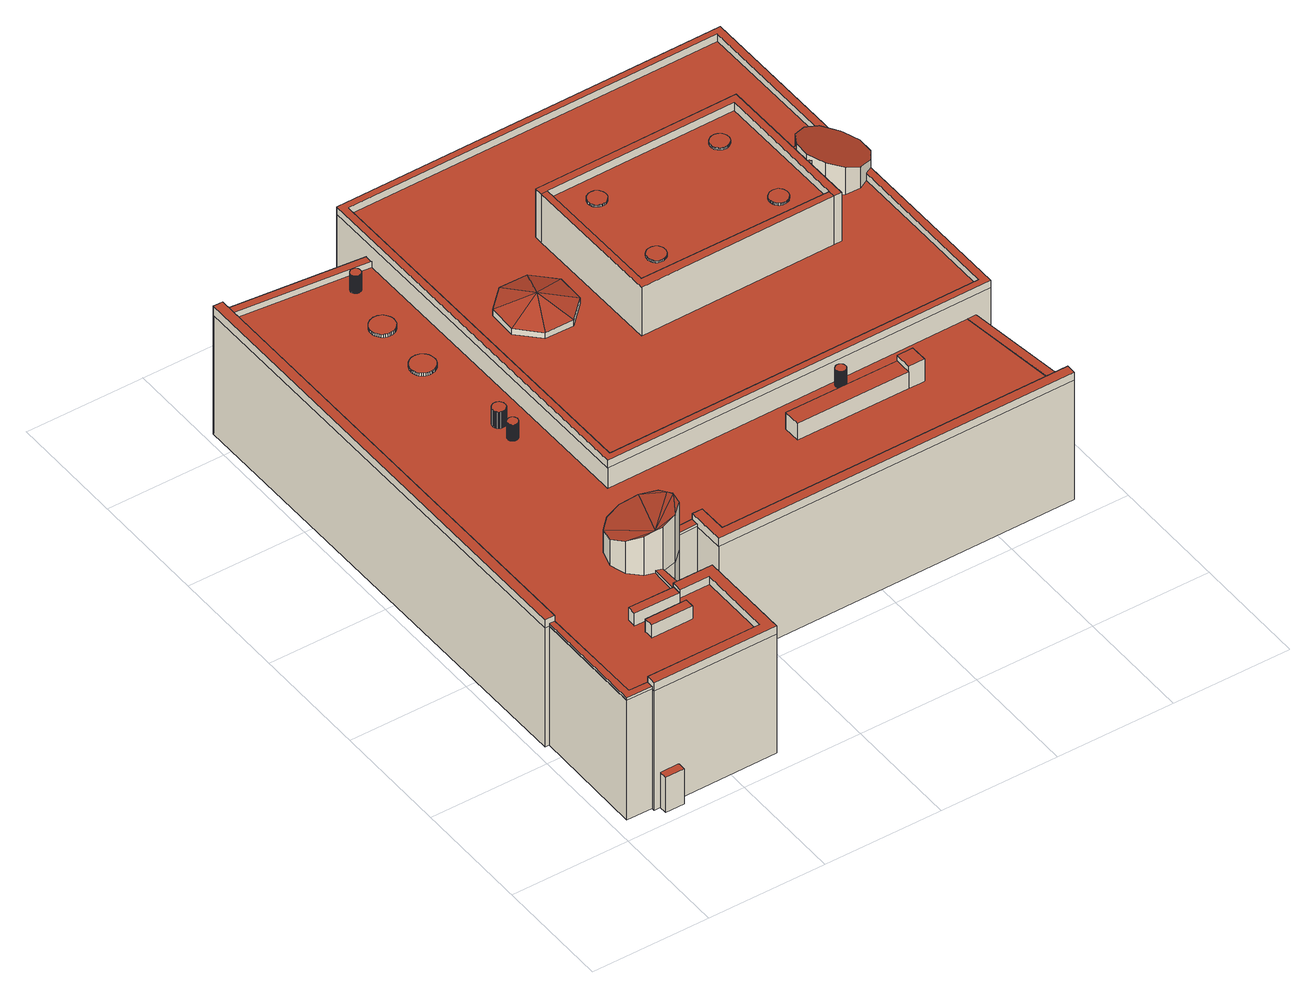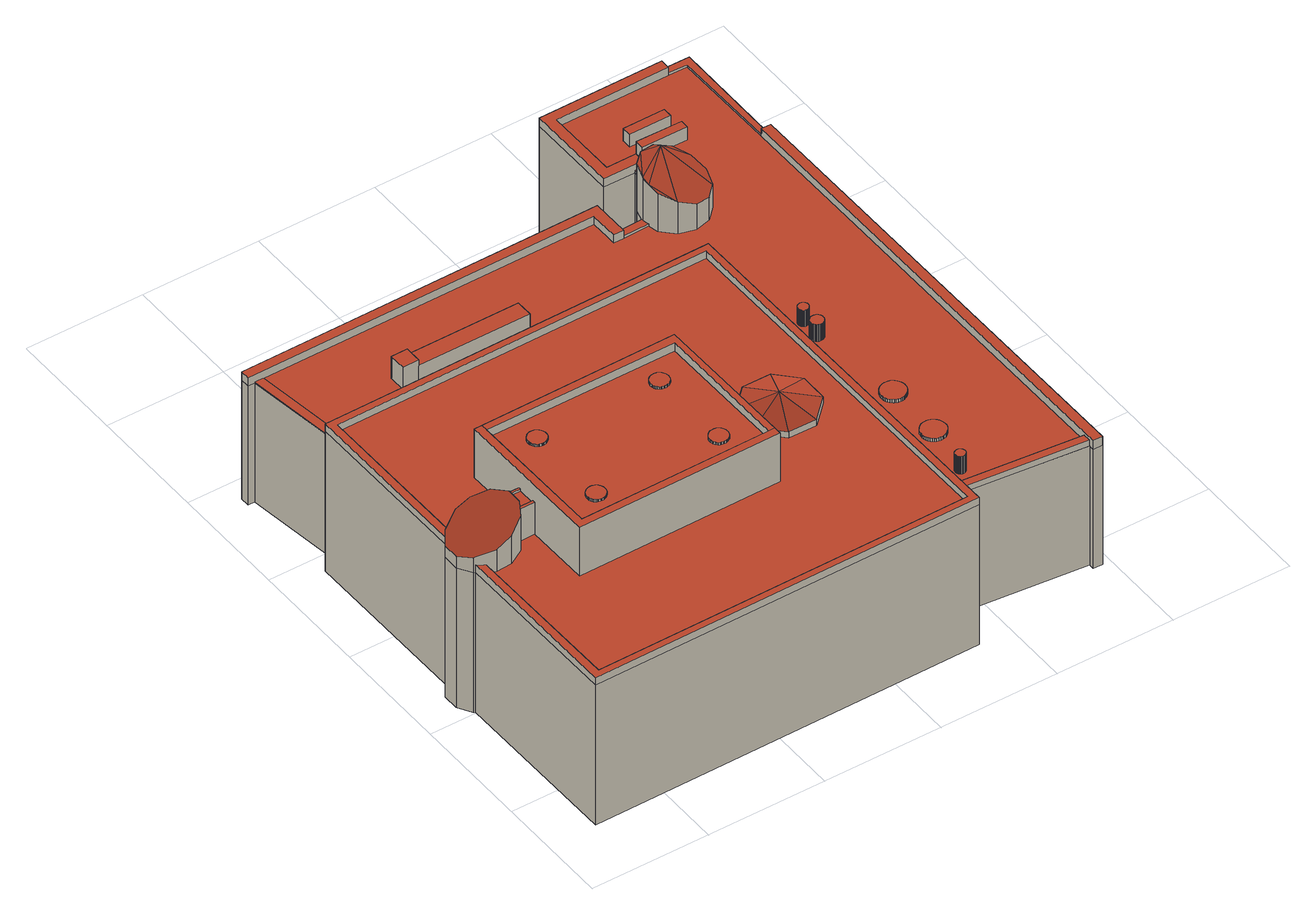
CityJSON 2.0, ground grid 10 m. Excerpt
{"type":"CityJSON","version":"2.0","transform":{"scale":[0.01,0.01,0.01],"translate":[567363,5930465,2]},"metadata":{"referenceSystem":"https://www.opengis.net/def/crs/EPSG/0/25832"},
"CityObjects":{
"building1":{"type":"Building","attributes":{"Grundfläche 2D":"2006.479936","Grundhöhe NN":"2.523"},"children":["building1-1","building1-2","building1-3","building1-4","building1-5","building1-6","building1-7","building1-8","building1-9","building1-10","building1-11","building1-12","building1-13","building1-14","building1-15","building1-16","building1-17","building1-18","building1-19","building1-20","building1-21"],"geometry":[{"type":"MultiSurface","lod":"3","boundaries":[[[0,1,2,3]],[[4,5,6,7,8,9]],[[10,11,12,13,14,15,16,17,18,19,20,21,22,23,24,25,26,27,28,29,30,31,32,33,34,35,36,37,38,39,40,41,42,43,44,45],[46,47,48,49]],[[50,51,52,53]],[[54,55,56,57,58,59,60,61]],[[62,63,64,65]],[[66,67,68,64,63]],[[63,62,69]],[[70,63,71]],[[72,63,70]],[[73,63,72]],[[66,63,73]],[[72,70,74]],[[73,72,75]],[[66,73,76]],[[77,78,79,80,81,82,83,84,85,86,87,88]],[[89,90,91,92,93,94,95,96,97,98]],[[96,99,90,89,100,97]],[[101,102,103,104,105,106,107,108,109,110,111,112,113,114,115,116]],[[117,113,112]],[[118,119,120,121],[122,123,124,125,126,127,128,129,130,131,132,133,134,135,136,137,138,139,140,141,142,143,144,145,146,147,148,149,150,151,152,153,154,155,156,157,158,159,160,161],[162,163,164,165,166,167,168,169,170,171,172,173,174,175,176,177,178,179,180,181,182,183,184,185,186,187,188,189,190,191,192,193,194,195,196,197,198,199,200,201],[202,203,204,205,206,207,208,209,210,211,212,213,214,215,216,217,218,219,220,221,222,223,224,225,226,227,228,229,230,231,232,233,234,235,236,237,238,239,240,241],[242,243,244,245,246,247,248,249,250,251,252,253,254,255,256,257,258,259,260,261,262,263,264,265,266,267,268,269,270,271,272,273,274,275,276,277,278,279,280,281]],[[282,283,284,285,286,287,288,289,290,291,292,293,294,295,296,297],[298,299,300,301,302,303,304,305],[306,307,308,309,310,311,312,313]],[[314,315,316]],[[314,317,315]],[[314,316,318]],[[314,318,319]],[[314,319,320]],[[314,320,321]],[[314,321,322]],[[314,322,317]],[[323,324,325,326]],[[327,328,1,0]],[[1,328,14,329,330,2]],[[11,331,3,2,330,13,12,332,333]],[[331,327,0,3]],[[334,335,6,5]],[[335,336,7,6]],[[39,8,7,336,41,337,338,40]],[[9,8,39,38]],[[37,339,4,9,38]],[[5,4,339,340,36,334]],[[49,48,53,52]],[[50,53,48,47]],[[52,51,46,49]],[[341,342,57,56]],[[342,343,58,57]],[[58,343,22,344,345,59]],[[20,60,59,345,21]],[[61,60,20,19]],[[54,61,19,18]],[[17,346,55,54,18]],[[56,55,346,347,16,341]],[[28,27,65,64]],[[27,26,62,65]],[[26,25,69,62]],[[63,69,25,24,348,349,71]],[[350,70,71,349,23]],[[350,351,74,70]],[[72,74,351,35,352,353,75]],[[76,73,75,353,354,33,32]],[[32,31,66,76]],[[67,66,31,30]],[[30,29,68,67]],[[29,28,64,68]],[[355,356,78,77]],[[356,357,79,78]],[[357,358,80,79]],[[82,81,282,297]],[[83,82,297,296]],[[84,83,296,295]],[[85,84,295,294]],[[294,293,86,85]],[[359,360,88,87]],[[77,88,360,355]],[[300,361,362,363,364,365,366,299,298,94,93,92,91,301]],[[94,298,305,95]],[[304,96,95,305]],[[97,120,119,98]],[[89,98,119,118]],[[90,302,301,91]],[[100,89,118,121]],[[97,100,121,120]],[[96,304,303,99]],[[99,303,302,90]],[[291,290,104,103]],[[367,106,105,104,290,289,368,369,370]],[[367,371,107,106]],[[286,285,108,107,371,372,373,374]],[[285,284,109,108]],[[110,109,284,283]],[[375,117,112,111,110,283,282,81,80,358]],[[117,375,376,114,113]],[[376,377,115,114]],[[377,378,116,115]],[[359,87,86,293,292,102,101,116,378]],[[103,102,292,291]],[[316,315,312,311]],[[318,316,311,310]],[[319,318,310,309]],[[320,319,309,308]],[[321,320,308,307]],[[322,321,307,306]],[[317,322,306,313]],[[315,317,313,312]],[[11,10,379,380]],[[331,11,380,381]],[[327,331,381,382]],[[328,327,382,383]],[[14,328,383,384]],[[15,14,384,385]],[[16,15,385,386]],[[341,16,386,387]],[[324,388,389,342,341,387,390,325]],[[343,342,389,391]],[[22,343,391,392]],[[23,22,392,393]],[[350,23,393,394]],[[351,350,394,395]],[[35,351,395,396]],[[36,35,396,397]],[[334,36,397,398]],[[335,334,398,399]],[[336,335,399,400]],[[41,336,400,401]],[[42,41,401,402]],[[326,325,390,403]],[[323,326,403,404]],[[324,323,404,388]],[[360,359,405,406]],[[355,360,406,407]],[[10,45,44,356,355,407,379]],[[42,402,408,357,356,44,43]],[[358,357,408,409]],[[375,358,409,410]],[[376,375,410,411]],[[377,376,411,412]],[[378,377,412,413]],[[359,378,413,405]],[[387,386,385,384,383,382,381,380,379,407,406,405,413,412,411,410,409,408,402,401,400,399,398,397,396,395,394,393,392,391,389,388,404,403,390]]],"semantics":{"surfaces":[{"type":"RoofSurface"},{"type":"WallSurface"},{"type":"GroundSurface"}],"values":[0,0,0,0,0,0,0,0,0,0,0,0,0,0,0,0,0,0,0,0,0,0,0,0,0,0,0,0,0,0,0,1,1,1,1,1,1,1,1,1,1,1,1,1,1,1,1,1,1,1,1,1,1,1,1,1,1,1,1,1,1,1,1,1,1,1,1,1,1,1,1,1,1,1,1,1,1,1,1,1,1,1,1,1,1,1,1,1,1,1,1,1,1,1,1,1,1,1,1,1,1,1,1,1,1,1,1,1,1,1,1,1,1,1,1,1,1,1,1,1,1,1,1,1,1,1,1,1,1,1,1,1,1,1,1,1,1,1,2]}}]},
"building1-1":{"type":"BuildingInstallation","parents":["building1"],"geometry":[{"type":"MultiSurface","lod":"3","boundaries":[[[414,415,416,417]],[[51,50,417,416]],[[418,414,417,50,47]],[[418,419,415,414]],[[46,51,416,415,419]]],"semantics":{"surfaces":[{"type":"RoofSurface"},{"type":"WallSurface"}],"values":[0,1,1,1,1]}}]},
"building1-2":{"type":"BuildingInstallation","parents":["building1"],"geometry":[{"type":"MultiSurface","lod":"3","boundaries":[[[420,421,422,423,424,425,426,427,428,429,430,431,432,433,434,435,436,437,438,439,440,441,442,443,444,445,446,447,448,449,450,451,452,453,454,455,456,457,458,459]],[[426,425,460,461]],[[422,421,462,463]],[[423,422,463,464]],[[424,423,464,465]],[[425,424,465,460]],[[427,426,461,466]],[[428,427,466,467]],[[429,428,467,468]],[[430,429,468,469]],[[431,430,469,470]],[[432,431,470,471]],[[433,432,471,472]],[[434,433,472,473]],[[435,434,473,474]],[[436,435,474,475]],[[437,436,475,476]],[[438,437,476,477]],[[439,438,477,478]],[[440,439,478,479]],[[441,440,479,480]],[[442,441,480,481]],[[443,442,481,482]],[[444,443,482,483]],[[445,444,483,484]],[[446,445,484,485]],[[447,446,485,486]],[[448,447,486,487]],[[449,448,487,488]],[[450,449,488,489]],[[451,450,489,490]],[[452,451,490,491]],[[453,452,491,492]],[[454,453,492,493]],[[455,454,493,494]],[[456,455,494,495]],[[457,456,495,496]],[[458,457,496,497]],[[459,458,497,498]],[[420,459,498,499]],[[421,420,499,462]]],"semantics":{"surfaces":[{"type":"RoofSurface"},{"type":"WallSurface"}],"values":[0,1,1,1,1,1,1,1,1,1,1,1,1,1,1,1,1,1,1,1,1,1,1,1,1,1,1,1,1,1,1,1,1,1,1,1,1,1,1,1,1]}}]},
"building1-3":{"type":"BuildingInstallation","parents":["building1"],"geometry":[{"type":"MultiSurface","lod":"3","boundaries":[[[500,501,502,503]],[[504,505,503,502]],[[500,503,505,506]],[[506,507,501,500]],[[502,501,507,504]]],"semantics":{"surfaces":[{"type":"RoofSurface"},{"type":"WallSurface"}],"values":[0,1,1,1,1]}}]},
"building1-4":{"type":"BuildingInstallation","parents":["building1"],"geometry":[{"type":"MultiSurface","lod":"3","boundaries":[[[508,509,510,511,512,513,514,515,516,517,518,519,520,521,522,523,524,525,526,527,528,529,530,531,532,533,534,535,536,537,538,539,540,541,542,543,544,545,546,547]],[[513,512,548,549]],[[509,508,550,551]],[[510,509,551,552]],[[511,510,552,553]],[[512,511,553,548]],[[514,513,549,554]],[[515,514,554,555]],[[516,515,555,556]],[[517,516,556,557]],[[518,517,557,558]],[[519,518,558,559]],[[520,519,559,560]],[[521,520,560,561]],[[522,521,561,562]],[[523,522,562,563]],[[524,523,563,564]],[[525,524,564,565]],[[526,525,565,566]],[[527,526,566,567]],[[528,527,567,568]],[[529,528,568,569]],[[530,529,569,570]],[[531,530,570,571]],[[532,531,571,572]],[[533,532,572,573]],[[534,533,573,574]],[[535,534,574,575]],[[536,535,575,576]],[[537,536,576,577]],[[538,537,577,578]],[[539,538,578,579]],[[540,539,579,580]],[[541,540,580,581]],[[542,541,581,582]],[[543,542,582,583]],[[544,543,583,584]],[[545,544,584,585]],[[546,545,585,586]],[[547,546,586,587]],[[508,547,587,550]]],"semantics":{"surfaces":[{"type":"RoofSurface"},{"type":"WallSurface"}],"values":[0,1,1,1,1,1,1,1,1,1,1,1,1,1,1,1,1,1,1,1,1,1,1,1,1,1,1,1,1,1,1,1,1,1,1,1,1,1,1,1,1]}}]},
"building1-5":{"type":"BuildingInstallation","parents":["building1"],"geometry":[{"type":"MultiSurface","lod":"3","boundaries":[[[347,346,588,330,329,589]],[[14,15,589,329]],[[15,16,347,589]],[[588,346,17,590]],[[330,588,590,13]]],"semantics":{"surfaces":[{"type":"RoofSurface"},{"type":"WallSurface"}],"values":[0,1,1,1,1]}}]},
"building1-6":{"type":"BuildingInstallation","parents":["building1"],"geometry":[{"type":"MultiSurface","lod":"3","boundaries":[[[591,592,593,594,595,596,597,598,599,600,601,602,603,604,605,606,607,608,609,610,611,612,613,614,615,616,617,618,619,620,621,622,623,624,625,626,627,628,629,630]],[[597,596,631,632]],[[593,592,633,634]],[[594,593,634,635]],[[595,594,635,636]],[[596,595,636,631]],[[598,597,632,637]],[[599,598,637,638]],[[600,599,638,639]],[[601,600,639,640]],[[602,601,640,641]],[[603,602,641,642]],[[604,603,642,643]],[[605,604,643,644]],[[606,605,644,645]],[[607,606,645,646]],[[608,607,646,647]],[[609,608,647,648]],[[610,609,648,649]],[[611,610,649,650]],[[612,611,650,651]],[[613,612,651,652]],[[614,613,652,653]],[[615,614,653,654]],[[616,615,654,655]],[[617,616,655,656]],[[618,617,656,657]],[[619,618,657,658]],[[620,619,658,659]],[[621,620,659,660]],[[622,621,660,661]],[[623,622,661,662]],[[624,623,662,663]],[[625,624,663,664]],[[626,625,664,665]],[[627,626,665,666]],[[628,627,666,667]],[[629,628,667,668]],[[630,629,668,669]],[[591,630,669,670]],[[592,591,670,633]]],"semantics":{"surfaces":[{"type":"RoofSurface"},{"type":"WallSurface"}],"values":[0,1,1,1,1,1,1,1,1,1,1,1,1,1,1,1,1,1,1,1,1,1,1,1,1,1,1,1,1,1,1,1,1,1,1,1,1,1,1,1,1]}}]},
"building1-7":{"type":"BuildingInstallation","parents":["building1"],"geometry":[{"type":"MultiSurface","lod":"3","boundaries":[[[671,672,673,674,675,676,677,678,679,680,681,682,683,684,685,686,687,688,689,690,691,692,693,694,695,696,697,698,699,700,701,702,703,704,705,706,707,708,709,710]],[[675,674,711,712]],[[671,710,713,714]],[[672,671,714,715]],[[673,672,715,716]],[[674,673,716,711]],[[676,675,712,717]],[[677,676,717,718]],[[678,677,718,719]],[[679,678,719,720]],[[680,679,720,721]],[[681,680,721,722]],[[682,681,722,723]],[[683,682,723,724]],[[684,683,724,725]],[[685,684,725,726]],[[686,685,726,727]],[[687,686,727,728]],[[688,687,728,729]],[[689,688,729,730]],[[690,689,730,731]],[[691,690,731,732]],[[692,691,732,733]],[[693,692,733,734]],[[694,693,734,735]],[[695,694,735,736]],[[696,695,736,737]],[[697,696,737,738]],[[698,697,738,739]],[[699,698,739,740]],[[700,699,740,741]],[[701,700,741,742]],[[702,701,742,743]],[[703,702,743,744]],[[704,703,744,745]],[[705,704,745,746]],[[706,705,746,747]],[[707,706,747,748]],[[708,707,748,749]],[[709,708,749,750]],[[710,709,750,713]]],"semantics":{"surfaces":[{"type":"RoofSurface"},{"type":"WallSurface"}],"values":[0,1,1,1,1,1,1,1,1,1,1,1,1,1,1,1,1,1,1,1,1,1,1,1,1,1,1,1,1,1,1,1,1,1,1,1,1,1,1,1,1]}}]},
"building1-8":{"type":"BuildingInstallation","parents":["building1"],"geometry":[{"type":"MultiSurface","lod":"3","boundaries":[[[349,348,345,344]],[[22,23,349,344]],[[345,348,24,21]]],"semantics":{"surfaces":[{"type":"RoofSurface"},{"type":"WallSurface"}],"values":[0,1,1]}}]},
"building1-9":{"type":"BuildingInstallation","parents":["building1"],"geometry":[{"type":"MultiSurface","lod":"3","boundaries":[[[751,752,333,332]],[[751,332,12,45]],[[45,10,752,751]],[[10,11,333,752]]],"semantics":{"surfaces":[{"type":"RoofSurface"},{"type":"WallSurface"}],"values":[0,1,1,1]}}]},
"building1-10":{"type":"BuildingInstallation","parents":["building1"],"geometry":[{"type":"MultiSurface","lod":"3","boundaries":[[[353,352,340,339,354]],[[354,339,37,33]],[[35,36,340,352]]],"semantics":{"surfaces":[{"type":"RoofSurface"},{"type":"WallSurface"}],"values":[0,1,1]}}]},
"building1-11":{"type":"BuildingInstallation","parents":["building1"],"geometry":[{"type":"MultiSurface","lod":"3","boundaries":[[[753,754,755,756,757,758,759,760,761,762,763,764,765,766,767,768,769,770,771,772,773,774,775,776,777,778,779,780,781,782,783,784,785,786,787,788,789,790,791,792]],[[764,763,793,794]],[[760,759,795,796]],[[761,760,796,797]],[[762,761,797,798]],[[763,762,798,793]],[[765,764,794,799]],[[766,765,799,800]],[[767,766,800,801]],[[768,767,801,802]],[[769,768,802,803]],[[770,769,803,804]],[[771,770,804,805]],[[772,771,805,806]],[[773,772,806,807]],[[774,773,807,808]],[[775,774,808,809]],[[776,775,809,810]],[[777,776,810,811]],[[778,777,811,812]],[[779,778,812,813]],[[780,779,813,814]],[[781,780,814,815]],[[782,781,815,816]],[[783,782,816,817]],[[784,783,817,818]],[[785,784,818,819]],[[786,785,819,820]],[[787,786,820,821]],[[788,787,821,822]],[[789,788,822,823]],[[790,789,823,824]],[[791,790,824,825]],[[792,791,825,826]],[[753,792,826,827]],[[754,753,827,828]],[[755,754,828,829]],[[756,755,829,830]],[[757,756,830,831]],[[758,757,831,832]],[[759,758,832,795]]],"semantics":{"surfaces":[{"type":"RoofSurface"},{"type":"WallSurface"}],"values":[0,1,1,1,1,1,1,1,1,1,1,1,1,1,1,1,1,1,1,1,1,1,1,1,1,1,1,1,1,1,1,1,1,1,1,1,1,1,1,1,1]}}]},
"building1-12":{"type":"BuildingInstallation","parents":["building1"],"geometry":[{"type":"MultiSurface","lod":"3","boundaries":[[[338,337,833,834]],[[42,43,834,833]],[[338,834,43,40]],[[833,337,41,42]]],"semantics":{"surfaces":[{"type":"RoofSurface"},{"type":"WallSurface"}],"values":[0,1,1,1]}}]},
"building1-13":{"type":"BuildingInstallation","parents":["building1"],"geometry":[{"type":"MultiSurface","lod":"3","boundaries":[[[835,836,837,838,839,840,841,842,843,844,845,846,847,848,849,850,851,852,853,854,855,856,857,858,859,860,861,862,863,864,865,866,867,868,869,870,871,872,873,874]],[[842,841,875,876]],[[843,842,876,877]],[[839,838,878,879]],[[840,839,879,880]],[[841,840,880,875]],[[844,843,877,881]],[[845,844,881,882]],[[846,845,882,883]],[[847,846,883,884]],[[848,847,884,885]],[[849,848,885,886]],[[850,849,886,887]],[[851,850,887,888]],[[852,851,888,889]],[[853,852,889,890]],[[854,853,890,891]],[[855,854,891,892]],[[856,855,892,893]],[[857,856,893,894]],[[858,857,894,895]],[[859,858,895,896]],[[860,859,896,897]],[[861,860,897,898]],[[862,861,898,899]],[[863,862,899,900]],[[864,863,900,901]],[[865,864,901,902]],[[866,865,902,903]],[[867,866,903,904]],[[868,867,904,905]],[[869,868,905,906]],[[870,869,906,907]],[[871,870,907,908]],[[872,871,908,909]],[[873,872,909,910]],[[874,873,910,911]],[[835,874,911,912]],[[836,835,912,913]],[[837,836,913,914]],[[838,837,914,878]]],"semantics":{"surfaces":[{"type":"RoofSurface"},{"type":"WallSurface"}],"values":[0,1,1,1,1,1,1,1,1,1,1,1,1,1,1,1,1,1,1,1,1,1,1,1,1,1,1,1,1,1,1,1,1,1,1,1,1,1,1,1,1]}}]},
"building1-14":{"type":"BuildingInstallation","parents":["building1"],"geometry":[{"type":"MultiSurface","lod":"3","boundaries":[[[915,916,917,918]],[[918,917,919,920]],[[915,918,920,921]],[[916,915,921,922]],[[917,916,922,919]]],"semantics":{"surfaces":[{"type":"RoofSurface"},{"type":"WallSurface"}],"values":[0,1,1,1,1]}}]},
"building1-15":{"type":"BuildingInstallation","parents":["building1"],"geometry":[{"type":"MultiSurface","lod":"3","boundaries":[[[923,924,925,926,927,928,929,930,931,932,933,934,935,936,937,938,939,940,941,942,943,944,945,946,947,948,949,950,951,952,953,954,955,956,957,958,959,960,961,962]],[[927,926,160,159]],[[928,927,159,158]],[[929,928,158,157]],[[925,924,122,161]],[[926,925,161,160]],[[930,929,157,156]],[[931,930,156,155]],[[932,931,155,154]],[[933,932,154,153]],[[934,933,153,152]],[[935,934,152,151]],[[936,935,151,150]],[[937,936,150,149]],[[938,937,149,148]],[[939,938,148,147]],[[940,939,147,146]],[[941,940,146,145]],[[942,941,145,144]],[[943,942,144,143]],[[944,943,143,142]],[[945,944,142,141]],[[946,945,141,140]],[[947,946,140,139]],[[948,947,139,138]],[[949,948,138,137]],[[950,949,137,136]],[[951,950,136,135]],[[952,951,135,134]],[[953,952,134,133]],[[954,953,133,132]],[[955,954,132,131]],[[956,955,131,130]],[[957,956,130,129]],[[958,957,129,128]],[[959,958,128,127]],[[960,959,127,126]],[[961,960,126,125]],[[962,961,125,124]],[[923,962,124,123]],[[924,923,123,122]]],"semantics":{"surfaces":[{"type":"RoofSurface"},{"type":"WallSurface"}],"values":[0,1,1,1,1,1,1,1,1,1,1,1,1,1,1,1,1,1,1,1,1,1,1,1,1,1,1,1,1,1,1,1,1,1,1,1,1,1,1,1,1]}}]},
"building1-16":{"type":"BuildingInstallation","parents":["building1"],"geometry":[{"type":"MultiSurface","lod":"3","boundaries":[[[373,362,361,374]],[[361,300,286,374]],[[362,373,372,363]]],"semantics":{"surfaces":[{"type":"RoofSurface"},{"type":"WallSurface"}],"values":[0,1,1]}}]},
"building1-17":{"type":"BuildingInstallation","parents":["building1"],"geometry":[{"type":"MultiSurface","lod":"3","boundaries":[[[369,368,366,365]],[[369,365,364,370]],[[368,289,299,366]]],"semantics":{"surfaces":[{"type":"RoofSurface"},{"type":"WallSurface"}],"values":[0,1,1]}}]},
"building1-18":{"type":"BuildingInstallation","parents":["building1"],"geometry":[{"type":"MultiSurface","lod":"3","boundaries":[[[963,964,965,966,967,968,969,970,971,972,973,974,975,976,977,978,979,980,981,982,983,984,985,986,987,988,989,990,991,992,993,994,995,996,997,998,999,1000,1001,1002]],[[969,968,222,221]],[[970,969,221,220]],[[971,970,220,219]],[[967,966,224,223]],[[968,967,223,222]],[[972,971,219,218]],[[973,972,218,217]],[[974,973,217,216]],[[975,974,216,215]],[[976,975,215,214]],[[977,976,214,213]],[[978,977,213,212]],[[979,978,212,211]],[[980,979,211,210]],[[981,980,210,209]],[[982,981,209,208]],[[983,982,208,207]],[[984,983,207,206]],[[985,984,206,205]],[[986,985,205,204]],[[987,986,204,203]],[[988,987,203,202]],[[989,988,202,241]],[[990,989,241,240]],[[991,990,240,239]],[[992,991,239,238]],[[993,992,238,237]],[[994,993,237,236]],[[995,994,236,235]],[[996,995,235,234]],[[997,996,234,233]],[[998,997,233,232]],[[999,998,232,231]],[[1000,999,231,230]],[[1001,1000,230,229]],[[1002,1001,229,228]],[[963,1002,228,227]],[[964,963,227,226]],[[965,964,226,225]],[[966,965,225,224]]],"semantics":{"surfaces":[{"type":"RoofSurface"},{"type":"WallSurface"}],"values":[0,1,1,1,1,1,1,1,1,1,1,1,1,1,1,1,1,1,1,1,1,1,1,1,1,1,1,1,1,1,1,1,1,1,1,1,1,1,1,1,1]}}]},
"building1-19":{"type":"BuildingInstallation","parents":["building1"],"geometry":[{"type":"MultiSurface","lod":"3","boundaries":[[[1003,1004,1005,1006,1007,1008,1009,1010,1011,1012,1013,1014,1015,1016,1017,1018,1019,1020,1021,1022,1023,1024,1025,1026,1027,1028,1029,1030,1031,1032,1033,1034,1035,1036,1037,1038,1039,1040,1041,1042]],[[1011,1010,168,167]],[[1012,1011,167,166]],[[1013,1012,166,165]],[[1009,1008,170,169]],[[1010,1009,169,168]],[[1014,1013,165,164]],[[1015,1014,164,163]],[[1016,1015,163,162]],[[1017,1016,162,201]],[[1018,1017,201,200]],[[1019,1018,200,199]],[[1020,1019,199,198]],[[1021,1020,198,197]],[[1022,1021,197,196]],[[1023,1022,196,195]],[[1024,1023,195,194]],[[1025,1024,194,193]],[[1026,1025,193,192]],[[1027,1026,192,191]],[[1028,1027,191,190]],[[1029,1028,190,189]],[[1030,1029,189,188]],[[1031,1030,188,187]],[[1032,1031,187,186]],[[1033,1032,186,185]],[[1034,1033,185,184]],[[1035,1034,184,183]],[[1036,1035,183,182]],[[1037,1036,182,181]],[[1038,1037,181,180]],[[1039,1038,180,179]],[[1040,1039,179,178]],[[1041,1040,178,177]],[[1042,1041,177,176]],[[1003,1042,176,175]],[[1004,1003,175,174]],[[1005,1004,174,173]],[[1006,1005,173,172]],[[1007,1006,172,171]],[[1008,1007,171,170]]],"semantics":{"surfaces":[{"type":"RoofSurface"},{"type":"WallSurface"}],"values":[0,1,1,1,1,1,1,1,1,1,1,1,1,1,1,1,1,1,1,1,1,1,1,1,1,1,1,1,1,1,1,1,1,1,1,1,1,1,1,1,1]}}]},
"building1-20":{"type":"BuildingInstallation","parents":["building1"],"geometry":[{"type":"MultiSurface","lod":"3","boundaries":[[[363,372,371,367,370,364]]],"semantics":{"surfaces":[{"type":"RoofSurface"}],"values":[0]}}]},
"building1-21":{"type":"BuildingInstallation","parents":["building1"],"geometry":[{"type":"MultiSurface","lod":"3","boundaries":[[[1043,1044,1045,1046,1047,1048,1049,1050,1051,1052,1053,1054,1055,1056,1057,1058,1059,1060,1061,1062,1063,1064,1065,1066,1067,1068,1069,1070,1071,1072,1073,1074,1075,1076,1077,1078,1079,1080,1081,1082]],[[1050,1049,262,261]],[[1051,1050,261,260]],[[1052,1051,260,259]],[[1048,1047,264,263]],[[1049,1048,263,262]],[[1053,1052,259,258]],[[1054,1053,258,257]],[[1055,1054,257,256]],[[1056,1055,256,255]],[[1057,1056,255,254]],[[1058,1057,254,253]],[[1059,1058,253,252]],[[1060,1059,252,251]],[[1061,1060,251,250]],[[1062,1061,250,249]],[[1063,1062,249,248]],[[1064,1063,248,247]],[[1065,1064,247,246]],[[1066,1065,246,245]],[[1067,1066,245,244]],[[1068,1067,244,243]],[[1069,1068,243,242]],[[1070,1069,242,281]],[[1071,1070,281,280]],[[1072,1071,280,279]],[[1073,1072,279,278]],[[1074,1073,278,277]],[[1075,1074,277,276]],[[1076,1075,276,275]],[[1077,1076,275,274]],[[1078,1077,274,273]],[[1079,1078,273,272]],[[1080,1079,272,271]],[[1081,1080,271,270]],[[1082,1081,270,269]],[[1043,1082,269,268]],[[1044,1043,268,267]],[[1045,1044,267,266]],[[1046,1045,266,265]],[[1047,1046,265,264]]],"semantics":{"surfaces":[{"type":"RoofSurface"},{"type":"WallSurface"}],"values":[0,1,1,1,1,1,1,1,1,1,1,1,1,1,1,1,1,1,1,1,1,1,1,1,1,1,1,1,1,1,1,1,1,1,1,1,1,1,1,1,1]}}]}
},
"vertices":[
[71,5225,1262],[94,1154,1254],[173,1154,1254],[150,5225,1262],[1590,1488,1254],[1591,1164,1254],[4665,1180,1254],[4664,1260,1254],[1678,1245,1254],[1677,1488,1254],[1276,5067,1179],[150,5178,1179],[150,5112,1179],[173,1154,1179],[128,1154,1179],[124,191,1179],[341,188,1179],[341,246,1179],[1309,250,1179],[1307,870,1179],[1057,869,1179],[1057,959,1179],[1129,959,1179],[1117,1173,1179],[1063,1189,1179],[981,1214,1179],[887,1308,1179],[845,1440,1179],[885,1576,1179],[984,1674,1179],[1114,1706,1179],[1249,1666,1179],[1353,1566,1179],[1372,1483,1179],[1384,1434,1179],[1379,1417,1179],[1590,1424,1179],[1590,1488,1179],[1677,1488,1179],[1678,1245,1179],[4532,1259,1179],[4606,1260,1179],[4487,2145,1179],[4415,2145,1179],[1301,2119,1179],[1277,5001,1179],[3653,1919,1179],[3653,1774,1179],[2696,1773,1179],[2696,1918,1179],[3653,1774,1337],[3653,1919,1337],[2696,1918,1337],[2696,1773,1337],[1309,250,1254],[341,246,1254],[341,162,1254],[1398,166,1254],[1395,960,1254],[1057,959,1254],[1057,869,1254],[1307,870,1254],[887,1308,1479],[1063,1189,1574],[885,1576,1393],[845,1440,1423],[1249,1666,1479],[1114,1706,1423],[984,1674,1393],[981,1214,1543],[1247,1206,1622],[1117,1173,1595],[1379,1417,1599],[1372,1483,1575],[1347,1297,1622],[1384,1434,1595],[1353,1566,1539],[1273,5427,1442],[1301,2119,1442],[4619,2146,1442],[4607,3617,1442],[4548,3583,1442],[4554,2201,1442],[1358,2175,1442],[1332,5372,1442],[4529,5398,1442],[4541,4025,1442],[4604,3986,1442],[4592,5454,1442],[3970,3212,1832],[3971,3152,1832],[4035,3153,1832],[4027,3866,1832],[4027,3891,1832],[4021,4439,1832],[2286,4421,1832],[2287,4355,1832],[2340,4355,1832],[3958,4372,1832],[2300,3134,1832],[2352,3212,1832],[4604,3986,1519],[4477,4064,1576],[4341,4057,1637],[4209,3979,1695],[4146,3867,1722],[4143,3862,1723],[4140,3733,1723],[4216,3607,1688],[4343,3542,1631],[4469,3538,1574],[4548,3583,1539],[4607,3617,1513],[4649,3674,1495],[4686,3728,1479],[4689,3867,1479],[4619,3976,1511],[4611,3620,1511],[3970,3212,1757],[3958,4372,1757],[2340,4355,1757],[2352,3212,1757],[2653,3493,1757],[2664,3488,1757],[2674,3481,1757],[2683,3473,1757],[2691,3464,1757],[2697,3453,1757],[2701,3442,1757],[2703,3430,1757],[2704,3418,1757],[2703,3406,1757],[2699,3395,1757],[2694,3384,1757],[2688,3374,1757],[2680,3365,1757],[2670,3357,1757],[2660,3351,1757],[2649,3347,1757],[2637,3344,1757],[2625,3344,1757],[2613,3345,1757],[2601,3348,1757],[2590,3353,1757],[2580,3360,1757],[2571,3368,1757],[2564,3378,1757],[2558,3388,1757],[2553,3399,1757],[2551,3411,1757],[2550,3423,1757],[2552,3435,1757],[2555,3447,1757],[2560,3458,1757],[2566,3468,1757],[2574,3477,1757],[2584,3484,1757],[2594,3490,1757],[2606,3494,1757],[2618,3497,1757],[2630,3497,1757],[2642,3496,1757],[3625,3475,1757],[3633,3484,1757],[3642,3491,1757],[3653,3497,1757],[3664,3501,1757],[3676,3504,1757],[3688,3504,1757],[3700,3503,1757],[3712,3500,1757],[3723,3495,1757],[3733,3488,1757],[3742,3480,1757],[3749,3471,1757],[3755,3460,1757],[3759,3449,1757],[3762,3437,1757],[3762,3425,1757],[3761,3413,1757],[3758,3402,1757],[3753,3391,1757],[3746,3381,1757],[3738,3372,1757],[3729,3364,1757],[3718,3358,1757],[3707,3354,1757],[3695,3351,1757],[3683,3351,1757],[3671,3352,1757],[3660,3355,1757],[3649,3360,1757],[3639,3367,1757],[3630,3375,1757],[3622,3384,1757],[3616,3395,1757],[3612,3406,1757],[3609,3418,1757],[3609,3430,1757],[3610,3442,1757],[3613,3454,1757],[3618,3465,1757],[3676,4071,1757],[3664,4072,1757],[3653,4076,1757],[3642,4081,1757],[3632,4087,1757],[3623,4095,1757],[3615,4105,1757],[3609,4115,1757],[3605,4126,1757],[3603,4138,1757],[3602,4150,1757],[3603,4162,1757],[3606,4174,1757],[3611,4185,1757],[3618,4195,1757],[3626,4204,1757],[3636,4212,1757],[3646,4217,1757],[3657,4222,1757],[3669,4224,1757],[3681,4225,1757],[3693,4223,1757],[3705,4220,1757],[3716,4215,1757],[3726,4209,1757],[3735,4201,1757],[3742,4191,1757],[3748,4181,1757],[3753,4169,1757],[3755,4158,1757],[3756,4146,1757],[3754,4134,1757],[3751,4122,1757],[3746,4111,1757],[3740,4101,1757],[3731,4092,1757],[3722,4084,1757],[3712,4079,1757],[3700,4074,1757],[3689,4072,1757],[2618,4068,1757],[2606,4069,1757],[2595,4072,1757],[2584,4077,1757],[2574,4084,1757],[2565,4092,1757],[2557,4101,1757],[2551,4112,1757],[2547,4123,1757],[2545,4135,1757],[2544,4147,1757],[2545,4159,1757],[2548,4171,1757],[2553,4182,1757],[2560,4192,1757],[2568,4201,1757],[2578,4208,1757],[2588,4214,1757],[2599,4218,1757],[2611,4221,1757],[2623,4221,1757],[2635,4220,1757],[2647,4217,1757],[2658,4212,1757],[2668,4205,1757],[2677,4197,1757],[2684,4188,1757],[2690,4177,1757],[2694,4166,1757],[2697,4154,1757],[2697,4142,1757],[2696,4130,1757],[2693,4119,1757],[2688,4108,1757],[2681,4097,1757],[2673,4089,1757],[2664,4081,1757],[2654,4075,1757],[2642,4071,1757],[2630,4068,1757],[4548,3583,1374],[4469,3538,1374],[4343,3542,1374],[4216,3607,1374],[4161,3699,1374],[4140,3733,1374],[4143,3862,1374],[4161,3893,1374],[4209,3979,1374],[4341,4057,1374],[4477,4064,1374],[4541,4025,1374],[4529,5398,1374],[1332,5372,1374],[1358,2175,1374],[4554,2201,1374],[4021,4439,1374],[4027,3891,1374],[4029,3697,1374],[4035,3153,1374],[3971,3152,1374],[2300,3134,1374],[2287,4355,1374],[2286,4421,1374],[2142,3903,1374],[2139,3662,1374],[1966,3494,1374],[1725,3497,1374],[1556,3669,1374],[1559,3911,1374],[1732,4079,1374],[1973,4076,1374],[1849,3784,1539],[1732,4079,1430],[1559,3911,1430],[1973,4076,1430],[1556,3669,1430],[1725,3497,1430],[1966,3494,1430],[2139,3662,1430],[2142,3903,1430],[554,97,384],[554,163,384],[393,163,384],[393,96,384],[71,5225,1179],[94,1154,1179],[128,1154,1202],[173,1154,1202],[150,5225,1179],[150,5112,1232],[150,5178,1232],[1591,1164,1179],[4665,1180,1179],[4664,1260,1179],[4606,1260,1187],[4532,1259,1187],[1590,1488,1202],[1590,1424,1202],[341,162,1179],[1398,166,1179],[1395,960,1179],[1129,959,1202],[1057,959,1202],[341,246,1202],[341,188,1202],[1063,1189,1202],[1117,1173,1202],[1247,1206,1179],[1347,1297,1179],[1379,1417,1202],[1384,1434,1202],[1372,1483,1202],[1273,5427,1374],[1301,2119,1374],[4619,2146,1374],[4607,3617,1374],[4604,3986,1374],[4592,5454,1374],[4029,3697,1674],[4029,3715,1674],[4029,3715,1652],[4027,3866,1652],[4027,3866,1674],[4027,3891,1674],[4143,3862,1652],[4161,3893,1674],[4146,3867,1674],[4146,3867,1652],[4140,3733,1652],[4150,3716,1652],[4150,3716,1674],[4161,3699,1674],[4611,3620,1374],[4686,3728,1374],[4689,3867,1374],[4619,3976,1374],[1276,5067,52],[150,5178,52],[150,5225,52],[71,5225,52],[94,1154,52],[128,1154,52],[124,191,52],[341,188,52],[341,162,52],[554,163,52],[1398,166,52],[393,163,52],[1395,960,52],[1129,959,52],[1117,1173,52],[1247,1206,52],[1347,1297,52],[1379,1417,52],[1590,1424,52],[1591,1164,52],[4665,1180,52],[4664,1260,52],[4606,1260,52],[4487,2145,52],[393,96,52],[554,97,52],[4604,3986,52],[4592,5454,52],[1273,5427,52],[4619,2146,52],[4607,3617,52],[4611,3620,52],[4686,3728,52],[4689,3867,52],[4619,3976,52],
[3789,1775,1389],[3789,1919,1389],[3653,1919,1389],[3653,1774,1389],[3789,1775,1179],[3789,1919,1179],
[1082,2987,1333],[1076,2989,1333],[1069,2991,1333],[1063,2992,1333],[1056,2991,1333],[1049,2990,1333],[1043,2987,1333],[1037,2984,1333],[1032,2980,1333],[1028,2975,1333],[1024,2969,1333],[1021,2963,1333],[1020,2956,1333],[1019,2950,1333],[1019,2943,1333],[1021,2936,1333],[1023,2930,1333],[1027,2924,1333],[1031,2919,1333],[1036,2915,1333],[1042,2911,1333],[1048,2908,1333],[1054,2907,1333],[1061,2906,1333],[1068,2906,1333],[1074,2908,1333],[1081,2910,1333],[1086,2914,1333],[1092,2918,1333],[1096,2923,1333],[1100,2929,1333],[1102,2935,1333],[1104,2941,1333],[1105,2948,1333],[1104,2955,1333],[1103,2961,1333],[1100,2967,1333],[1097,2973,1333],[1093,2978,1333],[1088,2983,1333],[1049,2990,1179],[1043,2987,1179],[1076,2989,1179],[1069,2991,1179],[1063,2992,1179],[1056,2991,1179],[1037,2984,1179],[1032,2980,1179],[1028,2975,1179],[1024,2969,1179],[1021,2963,1179],[1020,2956,1179],[1019,2950,1179],[1019,2943,1179],[1021,2936,1179],[1023,2930,1179],[1027,2924,1179],[1031,2919,1179],[1036,2915,1179],[1042,2911,1179],[1048,2908,1179],[1054,2907,1179],[1061,2906,1179],[1068,2906,1179],[1074,2908,1179],[1081,2910,1179],[1086,2914,1179],[1092,2918,1179],[1096,2923,1179],[1100,2929,1179],[1102,2935,1179],[1104,2941,1179],[1105,2948,1179],[1104,2955,1179],[1103,2961,1179],[1100,2967,1179],[1097,2973,1179],[1093,2978,1179],[1088,2983,1179],[1082,2987,1179],
[1002,638,1299],[1001,717,1299],[649,715,1299],[650,636,1299],[649,715,1179],[650,636,1179],[1002,638,1179],[1001,717,1179],
[1082,3176,1337],[1074,3178,1337],[1066,3179,1337],[1057,3178,1337],[1049,3176,1337],[1041,3173,1337],[1034,3168,1337],[1027,3163,1337],[1022,3156,1337],[1017,3149,1337],[1014,3141,1337],[1012,3133,1337],[1011,3124,1337],[1012,3116,1337],[1014,3108,1337],[1017,3100,1337],[1021,3092,1337],[1027,3086,1337],[1033,3080,1337],[1041,3076,1337],[1048,3073,1337],[1057,3071,1337],[1065,3070,1337],[1074,3071,1337],[1082,3072,1337],[1090,3076,1337],[1097,3080,1337],[1104,3086,1337],[1109,3092,1337],[1114,3099,1337],[1117,3107,1337],[1119,3116,1337],[1120,3124,1337],[1119,3133,1337],[1117,3141,1337],[1114,3149,1337],[1109,3156,1337],[1104,3162,1337],[1097,3168,1337],[1090,3172,1337],[1049,3176,1179],[1041,3173,1179],[1082,3176,1179],[1074,3178,1179],[1066,3179,1179],[1057,3178,1179],[1034,3168,1179],[1027,3163,1179],[1022,3156,1179],[1017,3149,1179],[1014,3141,1179],[1012,3133,1179],[1011,3124,1179],[1012,3116,1179],[1014,3108,1179],[1017,3100,1179],[1021,3092,1179],[1027,3086,1179],[1033,3080,1179],[1041,3076,1179],[1048,3073,1179],[1057,3071,1179],[1065,3070,1179],[1074,3071,1179],[1082,3072,1179],[1090,3076,1179],[1097,3080,1179],[1104,3086,1179],[1109,3092,1179],[1114,3099,1179],[1117,3107,1179],[1119,3116,1179],[1120,3124,1179],[1119,3133,1179],[1117,3141,1179],[1114,3149,1179],[1109,3156,1179],[1104,3162,1179],[1097,3168,1179],[1090,3172,1179],
[183,250,1202],[124,191,1202],[183,250,1179],
[1023,4015,1209],[1009,4022,1209],[994,4027,1209],[978,4030,1209],[962,4030,1209],[946,4028,1209],[931,4023,1209],[917,4016,1209],[904,4006,1209],[892,3995,1209],[882,3982,1209],[875,3968,1209],[870,3953,1209],[867,3937,1209],[867,3921,1209],[869,3905,1209],[874,3890,1209],[881,3875,1209],[891,3862,1209],[902,3851,1209],[915,3841,1209],[929,3834,1209],[944,3829,1209],[960,3826,1209],[976,3826,1209],[992,3828,1209],[1007,3833,1209],[1022,3840,1209],[1035,3850,1209],[1046,3861,1209],[1056,3874,1209],[1063,3888,1209],[1068,3903,1209],[1071,3919,1209],[1071,3935,1209],[1069,3951,1209],[1064,3966,1209],[1057,3981,1209],[1047,3994,1209],[1036,4005,1209],[946,4028,1179],[931,4023,1179],[1009,4022,1179],[994,4027,1179],[978,4030,1179],[962,4030,1179],[917,4016,1179],[904,4006,1179],[892,3995,1179],[882,3982,1179],[875,3968,1179],[870,3953,1179],[867,3937,1179],[867,3921,1179],[869,3905,1179],[874,3890,1179],[881,3875,1179],[891,3862,1179],[902,3851,1179],[915,3841,1179],[929,3834,1179],[944,3829,1179],[960,3826,1179],[976,3826,1179],[992,3828,1179],[1007,3833,1179],[1022,3840,1179],[1035,3850,1179],[1046,3861,1179],[1056,3874,1179],[1063,3888,1179],[1068,3903,1179],[1071,3919,1179],[1071,3935,1179],[1069,3951,1179],[1064,3966,1179],[1057,3981,1179],[1047,3994,1179],[1036,4005,1179],[1023,4015,1179],
[3294,2126,1337],[3287,2127,1337],[3281,2127,1337],[3274,2126,1337],[3268,2124,1337],[3262,2121,1337],[3257,2117,1337],[3252,2112,1337],[3248,2107,1337],[3245,2101,1337],[3243,2095,1337],[3242,2088,1337],[3242,2082,1337],[3244,2075,1337],[3246,2069,1337],[3249,2063,1337],[3253,2058,1337],[3257,2053,1337],[3263,2049,1337],[3269,2046,1337],[3275,2044,1337],[3281,2043,1337],[3288,2043,1337],[3295,2044,1337],[3301,2046,1337],[3307,2049,1337],[3312,2053,1337],[3317,2058,1337],[3321,2063,1337],[3323,2069,1337],[3326,2076,1337],[3327,2082,1337],[3326,2089,1337],[3325,2095,1337],[3323,2101,1337],[3320,2107,1337],[3316,2113,1337],[3312,2117,1337],[3306,2121,1337],[3300,2124,1337],[3274,2126,1179],[3268,2124,1179],[3300,2124,1179],[3294,2126,1179],[3287,2127,1179],[3281,2127,1179],[3262,2121,1179],[3257,2117,1179],[3252,2112,1179],[3248,2107,1179],[3245,2101,1179],[3243,2095,1179],[3242,2088,1179],[3242,2082,1179],[3244,2075,1179],[3246,2069,1179],[3249,2063,1179],[3253,2058,1179],[3257,2053,1179],[3263,2049,1179],[3269,2046,1179],[3275,2044,1179],[3281,2043,1179],[3288,2043,1179],[3295,2044,1179],[3301,2046,1179],[3307,2049,1179],[3312,2053,1179],[3317,2058,1179],[3321,2063,1179],[3323,2069,1179],[3326,2076,1179],[3327,2082,1179],[3326,2089,1179],[3325,2095,1179],[3323,2101,1179],[3320,2107,1179],[3316,2113,1179],[3312,2117,1179],[3306,2121,1179],
[1277,5001,1232],[1276,5067,1232],
[1071,4452,1209],[1066,4467,1209],[1059,4481,1209],[1050,4494,1209],[1038,4506,1209],[1026,4515,1209],[1011,4523,1209],[996,4528,1209],[980,4530,1209],[964,4531,1209],[948,4528,1209],[933,4524,1209],[919,4516,1209],[906,4507,1209],[894,4496,1209],[885,4483,1209],[877,4469,1209],[872,4453,1209],[869,4438,1209],[869,4422,1209],[872,4406,1209],[877,4390,1209],[884,4376,1209],[893,4363,1209],[904,4351,1209],[917,4342,1209],[931,4334,1209],[946,4329,1209],[962,4327,1209],[978,4327,1209],[994,4329,1209],[1009,4334,1209],[1024,4341,1209],[1037,4350,1209],[1048,4362,1209],[1058,4374,1209],[1065,4389,1209],[1070,4404,1209],[1073,4420,1209],[1073,4436,1209],[948,4528,1179],[933,4524,1179],[1011,4523,1179],[996,4528,1179],[980,4530,1179],[964,4531,1179],[919,4516,1179],[906,4507,1179],[894,4496,1179],[885,4483,1179],[877,4469,1179],[872,4453,1179],[869,4438,1179],[869,4422,1179],[872,4406,1179],[877,4390,1179],[884,4376,1179],[893,4363,1179],[904,4351,1179],[917,4342,1179],[931,4334,1179],[946,4329,1179],[962,4327,1179],[978,4327,1179],[994,4329,1179],[1009,4334,1179],[1024,4341,1179],[1037,4350,1179],[1048,4362,1179],[1058,4374,1179],[1065,4389,1179],[1070,4404,1179],[1073,4420,1179],[1073,4436,1179],[1071,4452,1179],[1066,4467,1179],[1059,4481,1179],[1050,4494,1179],[1038,4506,1179],[1026,4515,1179],
[4487,2145,1187],[4415,2145,1187],
[1081,4896,1344],[1077,4901,1344],[1072,4905,1344],[1066,4908,1344],[1060,4911,1344],[1054,4912,1344],[1047,4912,1344],[1041,4912,1344],[1034,4910,1344],[1028,4907,1344],[1023,4904,1344],[1018,4899,1344],[1014,4894,1344],[1010,4888,1344],[1008,4882,1344],[1006,4876,1344],[1006,4869,1344],[1007,4863,1344],[1008,4857,1344],[1011,4850,1344],[1015,4845,1344],[1019,4840,1344],[1024,4836,1344],[1030,4833,1344],[1036,4830,1344],[1042,4829,1344],[1049,4828,1344],[1056,4829,1344],[1062,4831,1344],[1068,4833,1344],[1073,4837,1344],[1078,4841,1344],[1082,4846,1344],[1086,4852,1344],[1088,4858,1344],[1090,4865,1344],[1090,4871,1344],[1089,4878,1344],[1088,4884,1344],[1085,4890,1344],[1047,4912,1179],[1041,4912,1179],[1034,4910,1179],[1066,4908,1179],[1060,4911,1179],[1054,4912,1179],[1028,4907,1179],[1023,4904,1179],[1018,4899,1179],[1014,4894,1179],[1010,4888,1179],[1008,4882,1179],[1006,4876,1179],[1006,4869,1179],[1007,4863,1179],[1008,4857,1179],[1011,4850,1179],[1015,4845,1179],[1019,4840,1179],[1024,4836,1179],[1030,4833,1179],[1036,4830,1179],[1042,4829,1179],[1049,4828,1179],[1056,4829,1179],[1062,4831,1179],[1068,4833,1179],[1073,4837,1179],[1078,4841,1179],[1082,4846,1179],[1086,4852,1179],[1088,4858,1179],[1090,4865,1179],[1090,4871,1179],[1089,4878,1179],[1088,4884,1179],[1085,4890,1179],[1081,4896,1179],[1077,4901,1179],[1072,4905,1179],
[1006,804,1299],[1007,880,1299],[622,885,1299],[621,810,1299],[622,885,1179],[621,810,1179],[1006,804,1179],[1007,880,1179],
[2664,3488,1779],[2653,3493,1779],[2642,3496,1779],[2630,3497,1779],[2618,3497,1779],[2606,3494,1779],[2594,3490,1779],[2584,3484,1779],[2574,3477,1779],[2566,3468,1779],[2560,3458,1779],[2555,3447,1779],[2552,3435,1779],[2550,3423,1779],[2551,3411,1779],[2553,3399,1779],[2558,3388,1779],[2564,3378,1779],[2571,3368,1779],[2580,3360,1779],[2590,3353,1779],[2601,3348,1779],[2613,3345,1779],[2625,3344,1779],[2637,3344,1779],[2649,3347,1779],[2660,3351,1779],[2670,3357,1779],[2680,3365,1779],[2688,3374,1779],[2694,3384,1779],[2699,3395,1779],[2703,3406,1779],[2704,3418,1779],[2703,3430,1779],[2701,3442,1779],[2697,3453,1779],[2691,3464,1779],[2683,3473,1779],[2674,3481,1779],
[3735,4201,1779],[3726,4209,1779],[3716,4215,1779],[3705,4220,1779],[3693,4223,1779],[3681,4225,1779],[3669,4224,1779],[3657,4222,1779],[3646,4217,1779],[3636,4212,1779],[3626,4204,1779],[3618,4195,1779],[3611,4185,1779],[3606,4174,1779],[3603,4162,1779],[3602,4150,1779],[3603,4138,1779],[3605,4126,1779],[3609,4115,1779],[3615,4105,1779],[3623,4095,1779],[3632,4087,1779],[3642,4081,1779],[3653,4076,1779],[3664,4072,1779],[3676,4071,1779],[3689,4072,1779],[3700,4074,1779],[3712,4079,1779],[3722,4084,1779],[3731,4092,1779],[3740,4101,1779],[3746,4111,1779],[3751,4122,1779],[3754,4134,1779],[3756,4146,1779],[3755,4158,1779],[3753,4169,1779],[3748,4181,1779],[3742,4191,1779],
[3755,3460,1779],[3749,3471,1779],[3742,3480,1779],[3733,3488,1779],[3723,3495,1779],[3712,3500,1779],[3700,3503,1779],[3688,3504,1779],[3676,3504,1779],[3664,3501,1779],[3653,3497,1779],[3642,3491,1779],[3633,3484,1779],[3625,3475,1779],[3618,3465,1779],[3613,3454,1779],[3610,3442,1779],[3609,3430,1779],[3609,3418,1779],[3612,3406,1779],[3616,3395,1779],[3622,3384,1779],[3630,3375,1779],[3639,3367,1779],[3649,3360,1779],[3660,3355,1779],[3671,3352,1779],[3683,3351,1779],[3695,3351,1779],[3707,3354,1779],[3718,3358,1779],[3729,3364,1779],[3738,3372,1779],[3746,3381,1779],[3753,3391,1779],[3758,3402,1779],[3761,3413,1779],[3762,3425,1779],[3762,3437,1779],[3759,3449,1779],
[2684,4188,1779],[2677,4197,1779],[2668,4205,1779],[2658,4212,1779],[2647,4217,1779],[2635,4220,1779],[2623,4221,1779],[2611,4221,1779],[2599,4218,1779],[2588,4214,1779],[2578,4208,1779],[2568,4201,1779],[2560,4192,1779],[2553,4182,1779],[2548,4171,1779],[2545,4159,1779],[2544,4147,1779],[2545,4135,1779],[2547,4123,1779],[2551,4112,1779],[2557,4101,1779],[2565,4092,1779],[2574,4084,1779],[2584,4077,1779],[2595,4072,1779],[2606,4069,1779],[2618,4068,1779],[2630,4068,1779],[2642,4071,1779],[2654,4075,1779],[2664,4081,1779],[2673,4089,1779],[2681,4097,1779],[2688,4108,1779],[2693,4119,1779],[2696,4130,1779],[2697,4142,1779],[2697,4154,1779],[2694,4166,1779],[2690,4177,1779]
]}
